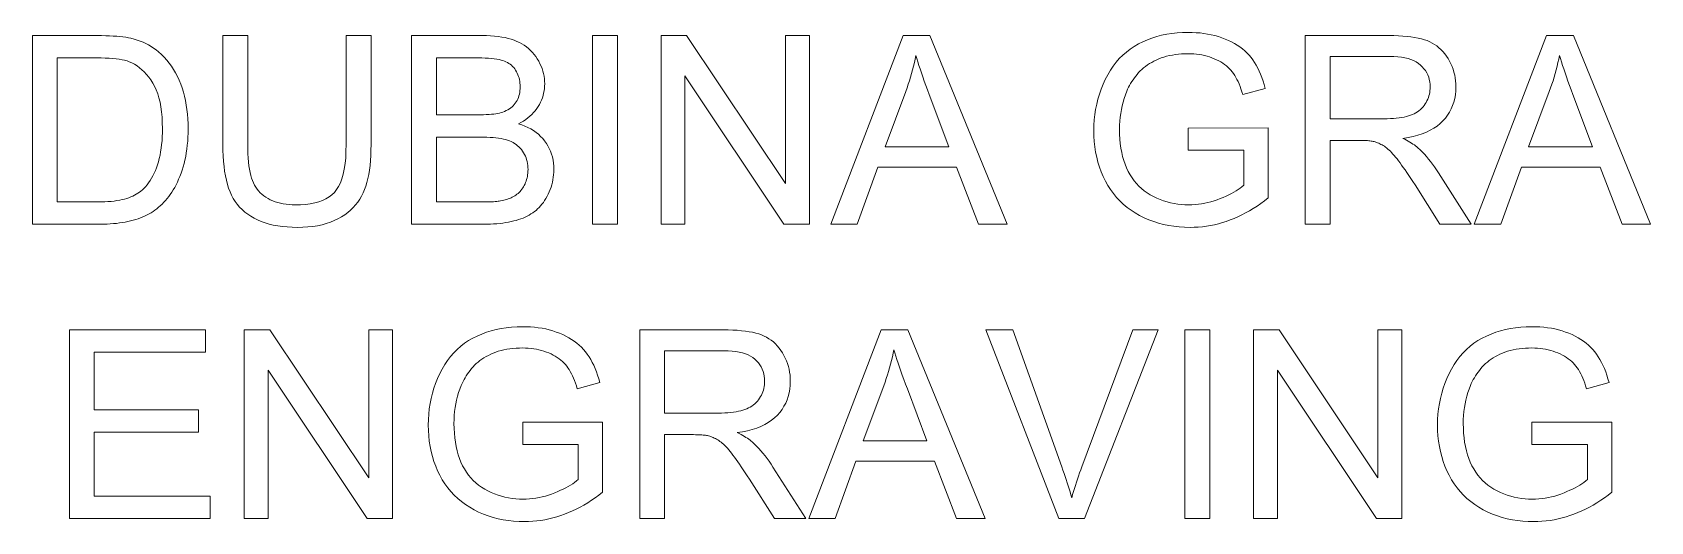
# Model space of a CAD drawing. Extents: x 0 to 297, y 0 to 420.
# Drawn here: x 232.54 to 258.31, y 47.33 to 55.11 of the extents above; entities that cross this region are included whole.
import ezdxf

# ---------------------------------------------------------------- set-up
doc = ezdxf.new("R2010")
doc.units = 0

msp = doc.modelspace()

# ---------------------------------------------------------------- linework, layer by layer
at = {"color": 7, "lineweight": 13}
for points in [[(232.543, 52.06), (232.543, 55.06), (233.576, 55.06), (233.645, 55.06), (233.71, 55.059), (233.771, 55.057), (233.83, 55.054), (233.885, 55.05), (233.937, 55.045), (233.985, 55.039), (234.03, 55.033), (234.072, 55.026), (234.11, 55.017), (234.161, 55.005), (234.21, 54.99), (234.258, 54.973), (234.305, 54.955), (234.349, 54.934), (234.393, 54.912), (234.434, 54.887), (234.474, 54.861), (234.513, 54.833), (234.55, 54.803), (234.597, 54.761), (234.641, 54.718), (234.682, 54.672), (234.721, 54.624), (234.758, 54.574), (234.792, 54.522), (234.824, 54.467), (234.854, 54.41), (234.881, 54.351), (234.905, 54.29), (234.928, 54.227), (234.948, 54.162), (234.965, 54.095), (234.981, 54.026), (234.994, 53.956), (235.004, 53.883), (235.012, 53.809), (235.018, 53.734), (235.022, 53.656), (235.023, 53.577), (235.022, 53.509), (235.02, 53.443), (235.016, 53.379), (235.01, 53.316), (235.003, 53.255), (234.994, 53.195), (234.984, 53.136), (234.972, 53.08), (234.958, 53.025), (234.943, 52.971), (234.927, 52.919), (234.91, 52.869), (234.891, 52.821), (234.872, 52.774), (234.852, 52.73), (234.831, 52.687), (234.809, 52.646), (234.787, 52.607), (234.763, 52.57), (234.739, 52.534), (234.713, 52.5), (234.688, 52.468), (234.662, 52.437), (234.635, 52.408), (234.608, 52.38), (234.58, 52.353), (234.552, 52.328), (234.524, 52.305), (234.495, 52.283), (234.465, 52.262), (234.435, 52.243), (234.404, 52.224), (234.371, 52.207), (234.337, 52.19), (234.302, 52.175), (234.265, 52.16), (234.228, 52.147), (234.189, 52.134), (234.149, 52.122), (234.107, 52.112), (234.065, 52.102), (234.021, 52.093), (233.976, 52.086), (233.93, 52.079), (233.882, 52.073), (233.833, 52.069), (233.783, 52.065), (233.732, 52.062), (233.679, 52.061), (233.625, 52.06)], [(237.538, 55.06), (237.935, 55.06), (237.935, 53.327), (237.934, 53.239), (237.931, 53.154), (237.926, 53.073), (237.919, 52.995), (237.909, 52.921), (237.898, 52.852), (237.885, 52.785), (237.87, 52.723), (237.852, 52.664), (237.833, 52.609), (237.811, 52.557), (237.785, 52.506), (237.757, 52.458), (237.725, 52.412), (237.689, 52.368), (237.651, 52.325), (237.609, 52.285), (237.564, 52.247), (237.515, 52.21), (237.463, 52.176), (237.408, 52.144), (237.35, 52.116), (237.288, 52.091), (237.223, 52.069), (237.155, 52.051), (237.083, 52.036), (237.008, 52.024), (236.929, 52.016), (236.848, 52.011), (236.762, 52.009), (236.68, 52.011), (236.6, 52.015), (236.523, 52.022), (236.45, 52.033), (236.379, 52.046), (236.312, 52.062), (236.248, 52.08), (236.186, 52.102), (236.128, 52.127), (236.073, 52.155), (236.021, 52.185), (235.972, 52.218), (235.926, 52.253), (235.883, 52.292), (235.843, 52.332), (235.806, 52.376), (235.773, 52.422), (235.742, 52.47), (235.715, 52.521), (235.69, 52.575), (235.668, 52.632), (235.649, 52.693), (235.632, 52.758), (235.617, 52.828), (235.604, 52.901), (235.594, 52.978), (235.586, 53.059), (235.58, 53.145), (235.577, 53.234), (235.576, 53.327), (235.576, 55.06), (235.973, 55.06), (235.973, 53.329), (235.973, 53.253), (235.975, 53.181), (235.979, 53.113), (235.984, 53.049), (235.991, 52.99), (235.999, 52.934), (236.008, 52.883), (236.019, 52.835), (236.031, 52.792), (236.045, 52.753), (236.061, 52.717), (236.078, 52.682), (236.098, 52.65), (236.12, 52.619), (236.144, 52.589), (236.17, 52.561), (236.198, 52.535), (236.228, 52.511), (236.261, 52.489), (236.295, 52.468), (236.331, 52.449), (236.369, 52.432), (236.408, 52.417), (236.449, 52.404), (236.492, 52.392), (236.536, 52.383), (236.581, 52.376), (236.629, 52.371), (236.677, 52.368), (236.728, 52.367), (236.813, 52.369), (236.893, 52.375), (236.968, 52.385), (237.038, 52.399), (237.103, 52.417), (237.163, 52.439), (237.217, 52.465), (237.267, 52.494), (237.312, 52.528), (237.352, 52.566), (237.387, 52.609), (237.419, 52.66), (237.447, 52.718), (237.471, 52.783), (237.492, 52.856), (237.508, 52.936), (237.521, 53.023), (237.531, 53.118), (237.536, 53.22), (237.538, 53.329)], [(238.58, 52.06), (238.58, 55.06), (239.705, 55.06), (239.773, 55.06), (239.837, 55.057), (239.899, 55.052), (239.958, 55.046), (240.015, 55.038), (240.069, 55.028), (240.12, 55.016), (240.168, 55.002), (240.214, 54.987), (240.257, 54.969), (240.297, 54.95), (240.336, 54.929), (240.373, 54.906), (240.408, 54.881), (240.442, 54.854), (240.474, 54.825), (240.503, 54.794), (240.531, 54.761), (240.558, 54.726), (240.582, 54.689), (240.604, 54.651), (240.624, 54.613), (240.642, 54.574), (240.657, 54.535), (240.67, 54.495), (240.681, 54.456), (240.689, 54.416), (240.695, 54.375), (240.699, 54.334), (240.7, 54.293), (240.699, 54.255), (240.696, 54.217), (240.69, 54.18), (240.683, 54.143), (240.674, 54.106), (240.662, 54.07), (240.649, 54.035), (240.633, 54), (240.615, 53.965), (240.595, 53.931), (240.573, 53.898), (240.549, 53.866), (240.523, 53.835), (240.495, 53.805), (240.464, 53.777), (240.432, 53.751), (240.397, 53.725), (240.36, 53.701), (240.321, 53.678), (240.28, 53.657), (240.333, 53.64), (240.384, 53.62), (240.432, 53.599), (240.478, 53.575), (240.521, 53.549), (240.562, 53.52), (240.6, 53.49), (240.635, 53.457), (240.668, 53.422), (240.699, 53.384), (240.727, 53.345), (240.751, 53.305), (240.773, 53.263), (240.792, 53.219), (240.808, 53.175), (240.822, 53.129), (240.832, 53.081), (240.839, 53.032), (240.844, 52.982), (240.845, 52.93), (240.844, 52.888), (240.841, 52.847), (240.837, 52.806), (240.831, 52.766), (240.823, 52.727), (240.813, 52.688), (240.801, 52.65), (240.788, 52.612), (240.773, 52.575), (240.756, 52.538), (240.738, 52.503), (240.719, 52.469), (240.699, 52.437), (240.678, 52.407), (240.656, 52.378), (240.634, 52.351), (240.611, 52.325), (240.587, 52.302), (240.562, 52.279), (240.536, 52.259), (240.509, 52.24), (240.481, 52.222), (240.451, 52.204), (240.421, 52.188), (240.388, 52.173), (240.355, 52.158), (240.32, 52.145), (240.284, 52.133), (240.246, 52.121), (240.208, 52.111), (240.167, 52.101), (240.125, 52.093), (240.081, 52.085), (240.035, 52.078), (239.988, 52.073), (239.939, 52.068), (239.887, 52.065), (239.835, 52.062), (239.78, 52.061), (239.724, 52.06)], [(241.459, 52.06), (241.459, 55.06), (241.856, 55.06), (241.856, 52.06)], [(242.552, 52.06), (242.552, 55.06), (242.959, 55.06), (244.535, 52.705), (244.535, 55.06), (244.915, 55.06), (244.915, 52.06), (244.508, 52.06), (242.932, 54.418), (242.932, 52.06)], [(245.253, 52.06), (246.405, 55.06), (246.833, 55.06), (248.061, 52.06), (247.608, 52.06), (247.258, 52.969), (246.004, 52.969), (245.674, 52.06)], [(250.946, 53.237), (250.946, 53.589), (252.217, 53.591), (252.217, 52.478), (252.158, 52.432), (252.099, 52.389), (252.04, 52.348), (251.98, 52.31), (251.92, 52.274), (251.859, 52.24), (251.798, 52.208), (251.737, 52.179), (251.675, 52.152), (251.613, 52.127), (251.551, 52.105), (251.488, 52.085), (251.425, 52.067), (251.362, 52.052), (251.298, 52.039), (251.234, 52.028), (251.17, 52.02), (251.105, 52.014), (251.04, 52.01), (250.975, 52.009), (250.887, 52.011), (250.801, 52.017), (250.717, 52.026), (250.634, 52.04), (250.553, 52.057), (250.473, 52.077), (250.395, 52.102), (250.319, 52.13), (250.244, 52.163), (250.171, 52.199), (250.101, 52.238), (250.034, 52.281), (249.971, 52.327), (249.911, 52.377), (249.854, 52.43), (249.802, 52.487), (249.753, 52.546), (249.707, 52.609), (249.665, 52.676), (249.626, 52.746), (249.591, 52.818), (249.56, 52.893), (249.532, 52.968), (249.508, 53.046), (249.488, 53.125), (249.471, 53.206), (249.458, 53.288), (249.449, 53.373), (249.444, 53.459), (249.442, 53.546), (249.444, 53.633), (249.449, 53.719), (249.458, 53.804), (249.471, 53.887), (249.488, 53.969), (249.508, 54.051), (249.532, 54.131), (249.559, 54.209), (249.59, 54.287), (249.625, 54.364), (249.663, 54.438), (249.705, 54.508), (249.749, 54.574), (249.797, 54.636), (249.848, 54.694), (249.903, 54.749), (249.96, 54.799), (250.021, 54.846), (250.085, 54.889), (250.152, 54.927), (250.222, 54.962), (250.294, 54.994), (250.368, 55.021), (250.444, 55.045), (250.522, 55.066), (250.602, 55.082), (250.684, 55.095), (250.769, 55.104), (250.855, 55.11), (250.944, 55.112), (251.008, 55.111), (251.072, 55.107), (251.134, 55.102), (251.194, 55.095), (251.254, 55.085), (251.312, 55.074), (251.369, 55.06), (251.425, 55.044), (251.479, 55.026), (251.532, 55.006), (251.584, 54.984), (251.633, 54.961), (251.68, 54.936), (251.724, 54.909), (251.767, 54.88), (251.807, 54.85), (251.845, 54.818), (251.88, 54.785), (251.914, 54.749), (251.945, 54.713), (251.974, 54.674), (252.001, 54.633), (252.028, 54.589), (252.053, 54.544), (252.076, 54.496), (252.098, 54.445), (252.119, 54.393), (252.138, 54.338), (252.155, 54.281), (252.172, 54.221), (251.814, 54.123), (251.8, 54.168), (251.785, 54.211), (251.77, 54.252), (251.754, 54.291), (251.738, 54.328), (251.721, 54.363), (251.703, 54.396), (251.685, 54.427), (251.666, 54.456), (251.646, 54.483), (251.625, 54.509), (251.602, 54.534), (251.578, 54.557), (251.552, 54.58), (251.524, 54.601), (251.495, 54.622), (251.463, 54.641), (251.43, 54.66), (251.396, 54.677), (251.359, 54.693), (251.322, 54.708), (251.283, 54.721), (251.244, 54.733), (251.204, 54.744), (251.163, 54.752), (251.121, 54.759), (251.079, 54.765), (251.035, 54.769), (250.991, 54.771), (250.946, 54.772), (250.892, 54.771), (250.84, 54.769), (250.789, 54.764), (250.74, 54.759), (250.692, 54.751), (250.646, 54.742), (250.601, 54.731), (250.558, 54.719), (250.516, 54.705), (250.475, 54.689), (250.436, 54.672), (250.399, 54.654), (250.363, 54.635), (250.329, 54.614), (250.296, 54.593), (250.265, 54.571), (250.235, 54.547), (250.207, 54.523), (250.18, 54.498), (250.155, 54.471), (250.131, 54.444), (250.109, 54.416), (250.087, 54.388), (250.066, 54.359), (250.047, 54.329), (250.028, 54.299), (250.011, 54.269), (249.995, 54.238), (249.98, 54.206), (249.966, 54.174), (249.944, 54.118), (249.924, 54.061), (249.907, 54.003), (249.892, 53.944), (249.88, 53.884), (249.87, 53.823), (249.861, 53.762), (249.856, 53.699), (249.852, 53.635), (249.851, 53.571), (249.853, 53.492), (249.857, 53.415), (249.864, 53.342), (249.873, 53.271), (249.886, 53.202), (249.901, 53.137), (249.919, 53.073), (249.94, 53.013), (249.963, 52.955), (249.989, 52.899), (250.018, 52.847), (250.05, 52.797), (250.083, 52.75), (250.12, 52.706), (250.159, 52.664), (250.2, 52.625), (250.244, 52.589), (250.291, 52.556), (250.34, 52.526), (250.391, 52.498), (250.445, 52.473), (250.498, 52.451), (250.553, 52.432), (250.608, 52.415), (250.664, 52.4), (250.72, 52.388), (250.777, 52.379), (250.835, 52.373), (250.893, 52.369), (250.952, 52.367), (251.004, 52.368), (251.055, 52.371), (251.106, 52.376), (251.156, 52.383), (251.207, 52.392), (251.257, 52.403), (251.307, 52.416), (251.357, 52.431), (251.406, 52.448), (251.456, 52.467), (251.503, 52.487), (251.549, 52.507), (251.592, 52.527), (251.633, 52.548), (251.671, 52.569), (251.707, 52.591), (251.741, 52.612), (251.772, 52.634), (251.801, 52.656), (251.828, 52.678), (251.828, 53.237)], [(252.808, 52.06), (252.808, 55.06), (254.138, 55.06), (254.217, 55.06), (254.291, 55.057), (254.362, 55.053), (254.428, 55.048), (254.491, 55.04), (254.55, 55.031), (254.606, 55.021), (254.657, 55.009), (254.704, 54.995), (254.748, 54.98), (254.789, 54.962), (254.828, 54.942), (254.866, 54.92), (254.902, 54.895), (254.936, 54.868), (254.968, 54.838), (254.999, 54.806), (255.028, 54.771), (255.056, 54.734), (255.082, 54.694), (255.105, 54.653), (255.127, 54.611), (255.145, 54.567), (255.162, 54.524), (255.175, 54.479), (255.187, 54.433), (255.195, 54.387), (255.202, 54.339), (255.205, 54.291), (255.207, 54.242), (255.204, 54.179), (255.198, 54.118), (255.188, 54.059), (255.173, 54.003), (255.155, 53.948), (255.132, 53.895), (255.105, 53.844), (255.074, 53.795), (255.039, 53.748), (255, 53.704), (254.956, 53.662), (254.908, 53.622), (254.856, 53.587), (254.799, 53.554), (254.737, 53.525), (254.671, 53.498), (254.6, 53.475), (254.525, 53.456), (254.445, 53.439), (254.361, 53.425), (254.392, 53.41), (254.421, 53.395), (254.449, 53.38), (254.475, 53.365), (254.5, 53.35), (254.523, 53.335), (254.545, 53.32), (254.565, 53.306), (254.584, 53.291), (254.601, 53.276), (254.635, 53.243), (254.67, 53.209), (254.704, 53.173), (254.737, 53.136), (254.77, 53.096), (254.803, 53.056), (254.835, 53.013), (254.867, 52.97), (254.899, 52.924), (254.93, 52.877), (255.452, 52.06), (254.953, 52.06), (254.556, 52.685), (254.522, 52.737), (254.489, 52.788), (254.457, 52.835), (254.426, 52.88), (254.397, 52.923), (254.369, 52.963), (254.342, 53.001), (254.317, 53.036), (254.292, 53.068), (254.269, 53.098), (254.247, 53.126), (254.225, 53.152), (254.204, 53.176), (254.183, 53.199), (254.163, 53.22), (254.143, 53.239), (254.123, 53.256), (254.104, 53.272), (254.086, 53.286), (254.068, 53.299), (254.05, 53.31), (254.032, 53.32), (254.014, 53.33), (253.996, 53.339), (253.978, 53.347), (253.96, 53.355), (253.942, 53.362), (253.923, 53.368), (253.905, 53.373), (253.887, 53.378), (253.872, 53.381), (253.856, 53.383), (253.838, 53.386), (253.819, 53.387), (253.798, 53.389), (253.775, 53.39), (253.75, 53.391), (253.724, 53.392), (253.695, 53.393), (253.666, 53.393), (253.205, 53.393), (253.205, 52.06)], [(255.499, 52.06), (256.651, 55.06), (257.079, 55.06), (258.307, 52.06), (257.855, 52.06), (257.505, 52.969), (256.25, 52.969), (255.921, 52.06)], [(232.94, 52.414), (233.58, 52.414), (233.638, 52.415), (233.694, 52.417), (233.747, 52.419), (233.797, 52.423), (233.845, 52.428), (233.89, 52.434), (233.933, 52.442), (233.973, 52.45), (234.011, 52.459), (234.046, 52.47), (234.079, 52.481), (234.111, 52.494), (234.141, 52.507), (234.17, 52.521), (234.198, 52.536), (234.224, 52.552), (234.249, 52.569), (234.272, 52.587), (234.294, 52.606), (234.315, 52.625), (234.343, 52.654), (234.369, 52.686), (234.394, 52.719), (234.418, 52.754), (234.441, 52.791), (234.462, 52.83), (234.482, 52.871), (234.501, 52.913), (234.519, 52.958), (234.535, 53.005), (234.55, 53.054), (234.563, 53.104), (234.575, 53.157), (234.585, 53.212), (234.594, 53.269), (234.601, 53.327), (234.607, 53.388), (234.611, 53.451), (234.613, 53.516), (234.614, 53.583), (234.612, 53.675), (234.608, 53.763), (234.6, 53.846), (234.589, 53.925), (234.575, 53.999), (234.558, 54.069), (234.538, 54.135), (234.515, 54.197), (234.489, 54.254), (234.459, 54.306), (234.428, 54.355), (234.395, 54.401), (234.361, 54.443), (234.325, 54.482), (234.288, 54.517), (234.25, 54.55), (234.21, 54.578), (234.17, 54.604), (234.127, 54.626), (234.084, 54.645), (234.05, 54.657), (234.012, 54.667), (233.971, 54.676), (233.925, 54.684), (233.876, 54.691), (233.822, 54.697), (233.765, 54.701), (233.704, 54.704), (233.639, 54.706), (233.57, 54.706), (232.94, 54.706)], [(238.977, 53.8), (239.625, 53.8), (239.677, 53.8), (239.725, 53.801), (239.77, 53.803), (239.813, 53.805), (239.852, 53.809), (239.888, 53.812), (239.922, 53.817), (239.952, 53.822), (239.98, 53.828), (240.004, 53.835), (240.033, 53.844), (240.062, 53.855), (240.088, 53.867), (240.113, 53.88), (240.137, 53.895), (240.159, 53.91), (240.179, 53.927), (240.198, 53.945), (240.216, 53.964), (240.232, 53.984), (240.247, 54.005), (240.26, 54.028), (240.271, 54.051), (240.281, 54.076), (240.29, 54.102), (240.297, 54.128), (240.302, 54.156), (240.306, 54.185), (240.308, 54.215), (240.309, 54.246), (240.308, 54.276), (240.306, 54.304), (240.302, 54.332), (240.297, 54.36), (240.291, 54.386), (240.283, 54.412), (240.274, 54.438), (240.263, 54.462), (240.251, 54.486), (240.237, 54.509), (240.222, 54.531), (240.206, 54.552), (240.189, 54.571), (240.17, 54.588), (240.15, 54.605), (240.129, 54.619), (240.107, 54.633), (240.083, 54.645), (240.059, 54.655), (240.033, 54.664), (240.004, 54.672), (239.972, 54.68), (239.936, 54.686), (239.896, 54.691), (239.852, 54.696), (239.804, 54.7), (239.753, 54.703), (239.698, 54.705), (239.639, 54.706), (239.576, 54.706), (238.977, 54.706)], [(246.119, 53.292), (247.136, 53.292), (246.823, 54.123), (246.795, 54.198), (246.768, 54.269), (246.743, 54.338), (246.72, 54.404), (246.698, 54.468), (246.677, 54.529), (246.658, 54.587), (246.64, 54.642), (246.624, 54.695), (246.61, 54.745), (246.598, 54.688), (246.585, 54.63), (246.571, 54.573), (246.556, 54.515), (246.541, 54.458), (246.524, 54.401), (246.506, 54.343), (246.488, 54.286), (246.468, 54.229), (246.448, 54.172)], [(253.205, 53.736), (254.059, 53.736), (254.112, 53.737), (254.163, 53.739), (254.211, 53.742), (254.257, 53.745), (254.301, 53.751), (254.342, 53.757), (254.381, 53.764), (254.418, 53.772), (254.452, 53.782), (254.484, 53.793), (254.514, 53.805), (254.543, 53.818), (254.57, 53.833), (254.595, 53.849), (254.619, 53.866), (254.642, 53.885), (254.663, 53.905), (254.683, 53.926), (254.701, 53.949), (254.717, 53.973), (254.733, 53.998), (254.746, 54.023), (254.758, 54.049), (254.769, 54.075), (254.777, 54.102), (254.785, 54.129), (254.79, 54.157), (254.794, 54.185), (254.796, 54.213), (254.797, 54.242), (254.796, 54.284), (254.791, 54.324), (254.783, 54.363), (254.773, 54.4), (254.759, 54.436), (254.742, 54.47), (254.722, 54.503), (254.698, 54.534), (254.672, 54.564), (254.643, 54.592), (254.61, 54.618), (254.574, 54.641), (254.534, 54.662), (254.491, 54.68), (254.444, 54.695), (254.393, 54.707), (254.339, 54.717), (254.281, 54.723), (254.22, 54.728), (254.155, 54.729), (253.205, 54.729)], [(256.365, 53.292), (257.382, 53.292), (257.069, 54.123), (257.041, 54.198), (257.014, 54.269), (256.989, 54.338), (256.966, 54.404), (256.944, 54.468), (256.923, 54.529), (256.904, 54.587), (256.887, 54.642), (256.871, 54.695), (256.856, 54.745), (256.844, 54.688), (256.831, 54.63), (256.817, 54.573), (256.803, 54.515), (256.787, 54.458), (256.77, 54.401), (256.753, 54.343), (256.734, 54.286), (256.715, 54.229), (256.694, 54.172)], [(238.977, 52.414), (239.724, 52.414), (239.761, 52.415), (239.796, 52.415), (239.829, 52.416), (239.859, 52.417), (239.887, 52.418), (239.913, 52.42), (239.937, 52.421), (239.958, 52.424), (239.977, 52.426), (239.994, 52.429), (240.021, 52.434), (240.047, 52.44), (240.072, 52.446), (240.096, 52.454), (240.12, 52.462), (240.142, 52.47), (240.164, 52.479), (240.184, 52.489), (240.204, 52.5), (240.223, 52.511), (240.241, 52.523), (240.258, 52.536), (240.275, 52.55), (240.291, 52.565), (240.307, 52.581), (240.322, 52.598), (240.336, 52.616), (240.349, 52.636), (240.362, 52.656), (240.374, 52.677), (240.386, 52.7), (240.396, 52.723), (240.405, 52.746), (240.412, 52.77), (240.419, 52.795), (240.424, 52.821), (240.428, 52.847), (240.431, 52.874), (240.433, 52.902), (240.434, 52.93), (240.433, 52.963), (240.43, 52.996), (240.426, 53.027), (240.42, 53.057), (240.412, 53.087), (240.403, 53.116), (240.392, 53.144), (240.379, 53.17), (240.364, 53.197), (240.348, 53.222), (240.33, 53.246), (240.311, 53.268), (240.29, 53.289), (240.268, 53.309), (240.245, 53.327), (240.221, 53.344), (240.195, 53.359), (240.168, 53.373), (240.139, 53.385), (240.109, 53.396), (240.078, 53.405), (240.043, 53.414), (240.006, 53.421), (239.966, 53.428), (239.923, 53.433), (239.878, 53.438), (239.83, 53.441), (239.78, 53.444), (239.726, 53.445), (239.67, 53.446), (238.977, 53.446)], [(233.132, 47.378), (233.132, 50.378), (235.301, 50.378), (235.301, 50.024), (233.529, 50.024), (233.529, 49.105), (235.189, 49.105), (235.189, 48.753), (233.529, 48.753), (233.529, 47.732), (235.371, 47.732), (235.371, 47.378)], [(235.915, 47.378), (235.915, 50.378), (236.323, 50.378), (237.898, 48.023), (237.898, 50.378), (238.279, 50.378), (238.279, 47.378), (237.872, 47.378), (236.296, 49.736), (236.296, 47.378)], [(240.35, 48.555), (240.35, 48.907), (241.621, 48.909), (241.621, 47.796), (241.562, 47.75), (241.503, 47.707), (241.443, 47.666), (241.384, 47.628), (241.323, 47.591), (241.263, 47.557), (241.202, 47.526), (241.141, 47.497), (241.079, 47.47), (241.017, 47.445), (240.955, 47.422), (240.892, 47.402), (240.829, 47.385), (240.765, 47.37), (240.702, 47.357), (240.638, 47.346), (240.573, 47.338), (240.509, 47.332), (240.444, 47.328), (240.378, 47.327), (240.291, 47.329), (240.205, 47.335), (240.121, 47.344), (240.038, 47.357), (239.957, 47.374), (239.877, 47.395), (239.799, 47.42), (239.723, 47.448), (239.648, 47.48), (239.575, 47.516), (239.505, 47.556), (239.438, 47.599), (239.374, 47.645), (239.315, 47.695), (239.258, 47.748), (239.206, 47.804), (239.156, 47.864), (239.111, 47.927), (239.068, 47.994), (239.03, 48.064), (238.995, 48.136), (238.964, 48.21), (238.936, 48.286), (238.912, 48.364), (238.892, 48.443), (238.875, 48.524), (238.862, 48.606), (238.853, 48.691), (238.848, 48.776), (238.846, 48.864), (238.848, 48.951), (238.853, 49.037), (238.862, 49.122), (238.875, 49.205), (238.891, 49.287), (238.912, 49.369), (238.935, 49.449), (238.963, 49.527), (238.994, 49.605), (239.029, 49.682), (239.067, 49.755), (239.109, 49.826), (239.153, 49.892), (239.201, 49.954), (239.252, 50.012), (239.306, 50.067), (239.364, 50.117), (239.425, 50.164), (239.489, 50.207), (239.556, 50.245), (239.626, 50.28), (239.697, 50.312), (239.771, 50.339), (239.848, 50.363), (239.926, 50.383), (240.006, 50.4), (240.088, 50.413), (240.173, 50.422), (240.259, 50.428), (240.348, 50.429), (240.412, 50.428), (240.475, 50.425), (240.537, 50.42), (240.598, 50.413), (240.658, 50.403), (240.716, 50.392), (240.773, 50.378), (240.828, 50.362), (240.883, 50.344), (240.936, 50.324), (240.988, 50.302), (241.037, 50.279), (241.084, 50.253), (241.128, 50.227), (241.171, 50.198), (241.211, 50.168), (241.249, 50.136), (241.284, 50.102), (241.317, 50.067), (241.348, 50.03), (241.378, 49.992), (241.405, 49.951), (241.432, 49.907), (241.456, 49.861), (241.48, 49.814), (241.502, 49.763), (241.522, 49.711), (241.542, 49.656), (241.559, 49.599), (241.576, 49.539), (241.217, 49.441), (241.204, 49.486), (241.189, 49.529), (241.174, 49.57), (241.158, 49.609), (241.142, 49.646), (241.125, 49.681), (241.107, 49.714), (241.088, 49.745), (241.069, 49.774), (241.05, 49.801), (241.029, 49.827), (241.006, 49.852), (240.982, 49.875), (240.956, 49.898), (240.928, 49.919), (240.898, 49.94), (240.867, 49.959), (240.834, 49.977), (240.8, 49.995), (240.763, 50.011), (240.726, 50.026), (240.687, 50.039), (240.648, 50.051), (240.608, 50.061), (240.567, 50.07), (240.525, 50.077), (240.482, 50.083), (240.439, 50.087), (240.395, 50.089), (240.35, 50.09), (240.296, 50.089), (240.244, 50.086), (240.193, 50.082), (240.144, 50.077), (240.096, 50.069), (240.05, 50.06), (240.005, 50.049), (239.961, 50.037), (239.92, 50.023), (239.879, 50.007), (239.84, 49.99), (239.803, 49.972), (239.767, 49.952), (239.733, 49.932), (239.7, 49.911), (239.669, 49.889), (239.639, 49.865), (239.611, 49.841), (239.584, 49.815), (239.559, 49.789), (239.535, 49.762), (239.512, 49.734), (239.491, 49.706), (239.47, 49.677), (239.451, 49.647), (239.432, 49.617), (239.415, 49.587), (239.399, 49.556), (239.384, 49.524), (239.37, 49.492), (239.348, 49.436), (239.328, 49.379), (239.311, 49.321), (239.296, 49.262), (239.284, 49.202), (239.273, 49.141), (239.265, 49.08), (239.26, 49.017), (239.256, 48.953), (239.255, 48.889), (239.256, 48.81), (239.261, 48.733), (239.267, 48.66), (239.277, 48.589), (239.29, 48.52), (239.305, 48.454), (239.323, 48.391), (239.343, 48.331), (239.367, 48.273), (239.393, 48.217), (239.422, 48.165), (239.453, 48.115), (239.487, 48.068), (239.524, 48.024), (239.563, 47.982), (239.604, 47.943), (239.648, 47.907), (239.695, 47.874), (239.744, 47.844), (239.795, 47.816), (239.848, 47.791), (239.902, 47.769), (239.957, 47.749), (240.012, 47.732), (240.067, 47.718), (240.124, 47.706), (240.181, 47.697), (240.239, 47.691), (240.297, 47.687), (240.356, 47.685), (240.407, 47.686), (240.459, 47.689), (240.51, 47.694), (240.56, 47.701), (240.611, 47.71), (240.661, 47.721), (240.711, 47.734), (240.761, 47.749), (240.81, 47.766), (240.859, 47.785), (240.907, 47.805), (240.953, 47.825), (240.996, 47.845), (241.037, 47.866), (241.075, 47.887), (241.111, 47.908), (241.145, 47.93), (241.176, 47.952), (241.205, 47.974), (241.232, 47.996), (241.232, 48.555)], [(242.212, 47.378), (242.212, 50.378), (243.542, 50.378), (243.62, 50.378), (243.695, 50.375), (243.766, 50.371), (243.832, 50.365), (243.895, 50.358), (243.954, 50.349), (244.009, 50.339), (244.061, 50.327), (244.108, 50.313), (244.152, 50.297), (244.193, 50.28), (244.232, 50.26), (244.27, 50.238), (244.306, 50.213), (244.34, 50.186), (244.372, 50.156), (244.403, 50.124), (244.432, 50.089), (244.46, 50.052), (244.486, 50.012), (244.509, 49.971), (244.53, 49.928), (244.549, 49.885), (244.565, 49.841), (244.579, 49.797), (244.59, 49.751), (244.599, 49.704), (244.605, 49.657), (244.609, 49.609), (244.61, 49.56), (244.608, 49.497), (244.602, 49.436), (244.592, 49.377), (244.577, 49.32), (244.559, 49.266), (244.536, 49.213), (244.509, 49.162), (244.478, 49.113), (244.443, 49.066), (244.404, 49.022), (244.36, 48.979), (244.312, 48.94), (244.259, 48.905), (244.202, 48.872), (244.141, 48.843), (244.075, 48.816), (244.004, 48.793), (243.929, 48.773), (243.849, 48.757), (243.765, 48.743), (243.796, 48.728), (243.825, 48.713), (243.853, 48.698), (243.879, 48.683), (243.904, 48.668), (243.927, 48.653), (243.949, 48.638), (243.969, 48.623), (243.988, 48.609), (244.005, 48.594), (244.039, 48.561), (244.073, 48.527), (244.107, 48.491), (244.141, 48.453), (244.174, 48.414), (244.207, 48.374), (244.239, 48.331), (244.271, 48.287), (244.303, 48.242), (244.334, 48.195), (244.856, 47.378), (244.357, 47.378), (243.96, 48.002), (243.925, 48.055), (243.893, 48.105), (243.861, 48.153), (243.83, 48.198), (243.801, 48.241), (243.773, 48.281), (243.746, 48.318), (243.721, 48.353), (243.696, 48.386), (243.673, 48.416), (243.651, 48.444), (243.629, 48.47), (243.608, 48.494), (243.587, 48.517), (243.566, 48.538), (243.547, 48.557), (243.527, 48.574), (243.508, 48.59), (243.49, 48.604), (243.472, 48.616), (243.454, 48.627), (243.436, 48.638), (243.418, 48.648), (243.4, 48.657), (243.382, 48.665), (243.364, 48.673), (243.345, 48.68), (243.327, 48.686), (243.309, 48.691), (243.29, 48.696), (243.276, 48.699), (243.26, 48.701), (243.242, 48.703), (243.223, 48.705), (243.201, 48.707), (243.178, 48.708), (243.154, 48.709), (243.127, 48.71), (243.099, 48.71), (243.069, 48.711), (242.609, 48.711), (242.609, 47.378)], [(244.903, 47.378), (246.055, 50.378), (246.483, 50.378), (247.711, 47.378), (247.258, 47.378), (246.908, 48.287), (245.654, 48.287), (245.325, 47.378)], [(248.885, 47.378), (247.723, 50.378), (248.153, 50.378), (248.932, 48.199), (248.951, 48.147), (248.969, 48.095), (248.986, 48.045), (249.003, 47.995), (249.019, 47.945), (249.034, 47.896), (249.049, 47.848), (249.063, 47.801), (249.077, 47.754), (249.09, 47.708), (249.104, 47.757), (249.119, 47.806), (249.134, 47.855), (249.149, 47.904), (249.165, 47.953), (249.182, 48.002), (249.198, 48.052), (249.216, 48.101), (249.233, 48.15), (249.252, 48.199), (250.062, 50.378), (250.467, 50.378), (249.293, 47.378)], [(250.891, 47.378), (250.891, 50.378), (251.288, 50.378), (251.288, 47.378)], [(251.984, 47.378), (251.984, 50.378), (252.391, 50.378), (253.966, 48.023), (253.966, 50.378), (254.347, 50.378), (254.347, 47.378), (253.94, 47.378), (252.364, 49.736), (252.364, 47.378)], [(256.418, 48.555), (256.418, 48.907), (257.689, 48.909), (257.689, 47.796), (257.63, 47.75), (257.571, 47.707), (257.512, 47.666), (257.452, 47.628), (257.392, 47.591), (257.331, 47.557), (257.27, 47.526), (257.209, 47.497), (257.147, 47.47), (257.085, 47.445), (257.023, 47.422), (256.96, 47.402), (256.897, 47.385), (256.834, 47.37), (256.77, 47.357), (256.706, 47.346), (256.642, 47.338), (256.577, 47.332), (256.512, 47.328), (256.447, 47.327), (256.359, 47.329), (256.273, 47.335), (256.189, 47.344), (256.106, 47.357), (256.025, 47.374), (255.945, 47.395), (255.867, 47.42), (255.791, 47.448), (255.717, 47.48), (255.643, 47.516), (255.573, 47.556), (255.506, 47.599), (255.443, 47.645), (255.383, 47.695), (255.327, 47.748), (255.274, 47.804), (255.225, 47.864), (255.179, 47.927), (255.137, 47.994), (255.098, 48.064), (255.063, 48.136), (255.032, 48.21), (255.004, 48.286), (254.98, 48.364), (254.96, 48.443), (254.943, 48.524), (254.93, 48.606), (254.921, 48.691), (254.916, 48.776), (254.914, 48.864), (254.916, 48.951), (254.921, 49.037), (254.93, 49.122), (254.943, 49.205), (254.96, 49.287), (254.98, 49.369), (255.004, 49.449), (255.031, 49.527), (255.062, 49.605), (255.097, 49.682), (255.135, 49.755), (255.177, 49.826), (255.221, 49.892), (255.269, 49.954), (255.32, 50.012), (255.375, 50.067), (255.432, 50.117), (255.493, 50.164), (255.557, 50.207), (255.624, 50.245), (255.694, 50.28), (255.766, 50.312), (255.84, 50.339), (255.916, 50.363), (255.994, 50.383), (256.074, 50.4), (256.156, 50.413), (256.241, 50.422), (256.327, 50.428), (256.416, 50.429), (256.48, 50.428), (256.544, 50.425), (256.606, 50.42), (256.666, 50.413), (256.726, 50.403), (256.784, 50.392), (256.841, 50.378), (256.897, 50.362), (256.951, 50.344), (257.004, 50.324), (257.056, 50.302), (257.105, 50.279), (257.152, 50.253), (257.197, 50.227), (257.239, 50.198), (257.279, 50.168), (257.317, 50.136), (257.352, 50.102), (257.386, 50.067), (257.417, 50.03), (257.446, 49.992), (257.474, 49.951), (257.5, 49.907), (257.525, 49.861), (257.548, 49.814), (257.57, 49.763), (257.591, 49.711), (257.61, 49.656), (257.628, 49.599), (257.644, 49.539), (257.286, 49.441), (257.272, 49.486), (257.257, 49.529), (257.242, 49.57), (257.226, 49.609), (257.21, 49.646), (257.193, 49.681), (257.175, 49.714), (257.157, 49.745), (257.138, 49.774), (257.118, 49.801), (257.097, 49.827), (257.074, 49.852), (257.05, 49.875), (257.024, 49.898), (256.996, 49.919), (256.967, 49.94), (256.935, 49.959), (256.902, 49.977), (256.868, 49.995), (256.831, 50.011), (256.794, 50.026), (256.755, 50.039), (256.716, 50.051), (256.676, 50.061), (256.635, 50.07), (256.593, 50.077), (256.551, 50.083), (256.507, 50.087), (256.463, 50.089), (256.418, 50.09), (256.364, 50.089), (256.312, 50.086), (256.261, 50.082), (256.212, 50.077), (256.164, 50.069), (256.118, 50.06), (256.073, 50.049), (256.03, 50.037), (255.988, 50.023), (255.947, 50.007), (255.908, 49.99), (255.871, 49.972), (255.835, 49.952), (255.801, 49.932), (255.768, 49.911), (255.737, 49.889), (255.707, 49.865), (255.679, 49.841), (255.652, 49.815), (255.627, 49.789), (255.603, 49.762), (255.581, 49.734), (255.559, 49.706), (255.538, 49.677), (255.519, 49.647), (255.5, 49.617), (255.483, 49.587), (255.467, 49.556), (255.452, 49.524), (255.438, 49.492), (255.416, 49.436), (255.397, 49.379), (255.379, 49.321), (255.364, 49.262), (255.352, 49.202), (255.342, 49.141), (255.334, 49.08), (255.328, 49.017), (255.324, 48.953), (255.323, 48.889), (255.325, 48.81), (255.329, 48.733), (255.336, 48.66), (255.345, 48.589), (255.358, 48.52), (255.373, 48.454), (255.391, 48.391), (255.412, 48.331), (255.435, 48.273), (255.461, 48.217), (255.49, 48.165), (255.522, 48.115), (255.556, 48.068), (255.592, 48.024), (255.631, 47.982), (255.672, 47.943), (255.716, 47.907), (255.763, 47.874), (255.812, 47.844), (255.863, 47.816), (255.917, 47.791), (255.97, 47.769), (256.025, 47.749), (256.08, 47.732), (256.136, 47.718), (256.192, 47.706), (256.249, 47.697), (256.307, 47.691), (256.365, 47.687), (256.424, 47.685), (256.476, 47.686), (256.527, 47.689), (256.578, 47.694), (256.628, 47.701), (256.679, 47.71), (256.729, 47.721), (256.779, 47.734), (256.829, 47.749), (256.878, 47.766), (256.928, 47.785), (256.975, 47.805), (257.021, 47.825), (257.064, 47.845), (257.105, 47.866), (257.143, 47.887), (257.18, 47.908), (257.213, 47.93), (257.245, 47.952), (257.273, 47.974), (257.3, 47.996), (257.3, 48.555)], [(242.609, 49.054), (243.462, 49.054), (243.516, 49.055), (243.566, 49.057), (243.615, 49.059), (243.661, 49.063), (243.705, 49.068), (243.746, 49.075), (243.785, 49.082), (243.822, 49.09), (243.856, 49.1), (243.888, 49.111), (243.918, 49.123), (243.946, 49.136), (243.973, 49.15), (243.999, 49.166), (244.023, 49.184), (244.046, 49.202), (244.067, 49.222), (244.086, 49.244), (244.105, 49.267), (244.121, 49.291), (244.136, 49.316), (244.15, 49.341), (244.162, 49.367), (244.172, 49.393), (244.181, 49.42), (244.188, 49.447), (244.194, 49.475), (244.198, 49.503), (244.2, 49.531), (244.201, 49.56), (244.2, 49.602), (244.195, 49.642), (244.187, 49.681), (244.176, 49.718), (244.162, 49.754), (244.145, 49.788), (244.125, 49.821), (244.102, 49.852), (244.076, 49.882), (244.047, 49.91), (244.014, 49.936), (243.978, 49.959), (243.938, 49.98), (243.894, 49.997), (243.847, 50.013), (243.797, 50.025), (243.743, 50.034), (243.685, 50.041), (243.623, 50.045), (243.559, 50.047), (242.609, 50.047)], [(245.769, 48.61), (246.786, 48.61), (246.473, 49.441), (246.445, 49.515), (246.418, 49.587), (246.393, 49.656), (246.37, 49.722), (246.348, 49.786), (246.327, 49.847), (246.308, 49.905), (246.291, 49.96), (246.274, 50.013), (246.26, 50.063), (246.248, 50.006), (246.235, 49.948), (246.221, 49.89), (246.206, 49.833), (246.191, 49.776), (246.174, 49.718), (246.156, 49.661), (246.138, 49.604), (246.118, 49.547), (246.098, 49.49)]]:
    msp.add_lwpolyline(points, close=True, dxfattribs=at)

doc.saveas('drawing.dxf')
